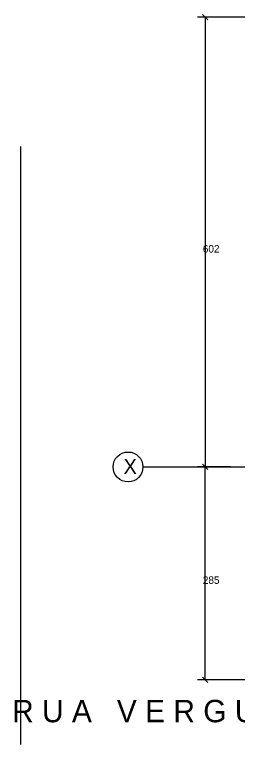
# Model space of a CAD drawing. Header units: metres. Extents: x -5 to 6148, y -6 to 3991.
# Drawn here: x 1752 to 2052, y 2338 to 3315 of the extents above; entities that cross this region are included whole.
import ezdxf

# ---------------------------------------------------------------- set-up
doc = ezdxf.new("R2010")
doc.units = ezdxf.units.M

msp = doc.modelspace()

# ---------------------------------------------------------------- linework, layer by layer
msp.add_circle((1904, 2709.86), 20)
at = {"layer": '2', "color": 2}
for p, q in [((2003.84, 3315.39), (2010.91, 3308.32)), ((2010.91, 2706.32), (2003.84, 2713.39)), ((2003.84, 2713.39), (2010.91, 2706.32)), ((2010.91, 2421.32), (2003.84, 2428.39))]:
    msp.add_line(p, q, dxfattribs=at)
at = {"layer": '6', "color": 6}
msp.add_line((1760.2, 2338.46), (1760.2, 3138.76), dxfattribs=at)
at = {"layer": '9', "color": 9}
for p, q in [((2130.24, 3311.86), (1997.38, 3311.86)), ((2007.38, 3311.86), (2007.38, 2709.86)), ((1924, 2709.86), (3124.15, 2709.86)), ((2036.47, 2709.86), (1997.38, 2709.86)), ((2041.47, 2709.86), (1997.38, 2709.86)), ((2007.38, 2424.86), (2007.38, 2709.86)), ((2127.81, 2424.86), (1997.38, 2424.86))]:
    msp.add_line(p, q, dxfattribs=at)

# ---------------------------------------------------------------- texts
at = {"layer": '2', "color": 2}
for s, p in [('602', (2004.38, 2996.86)), ('285', (2004.38, 2553.36))]:
    msp.add_text(s, height=10, dxfattribs=at).set_placement(p)
at = {"layer": '6', "color": 6}
for s, height, p in [('X', 20, (1898.01, 2700.49)), ('R U A   V E R G U E I R O', 30, (1748.56, 2368.08))]:
    msp.add_text(s, height=height, dxfattribs=at).set_placement(p)

doc.saveas('drawing.dxf')
